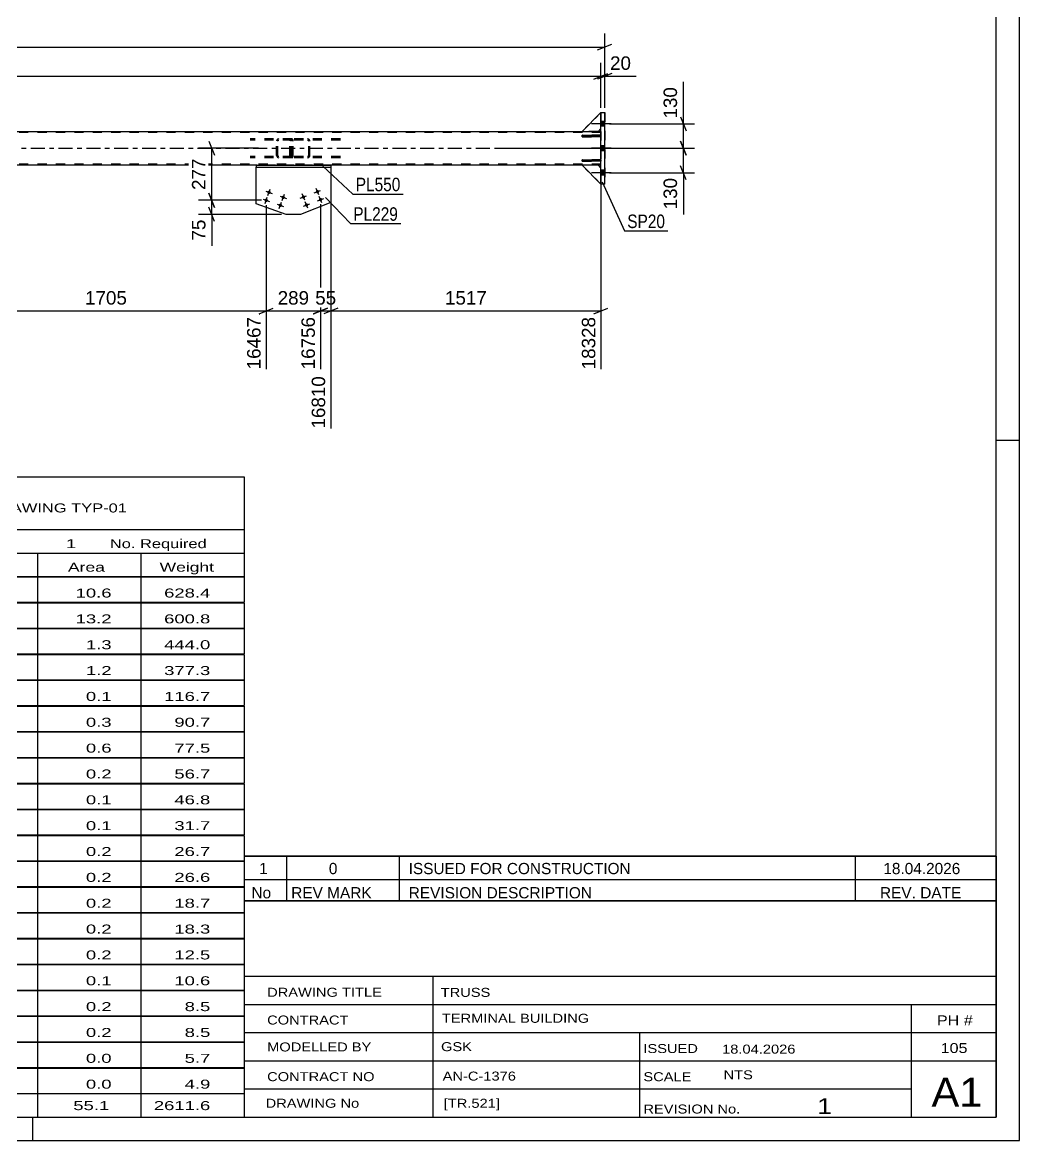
# Model space of a CAD drawing. Header units: millimetres. Extents: x -135 to 706, y -401 to 193.
# Drawn here: x 493.3 to 705.6, y -400.5 to -162.6 of the extents above; entities that cross this region are included whole.
import ezdxf

# ---------------------------------------------------------------- set-up
doc = ezdxf.new("R2010")
doc.units = ezdxf.units.MM
doc.linetypes.add('DXK_LINE_DOT2', pattern=[3.9198, 1.9599, -1.9599])
doc.linetypes.add('DXK_LINE_DOT3', pattern=[5.9187, 2.979, -0.9799, 0.9799, -0.9799])
doc.styles.add('Arial', font='arial.ttf', dxfattribs={"height": 0.2})
doc.styles.add('Arial Narrow', font='ARIALN.TTF', dxfattribs={"height": 0.2})

# ---------------------------------------------------------------- blocks, each defined once
blk = doc.blocks.new('Unknown-717262918-11427')
at = {"color": 7, "linetype": 'Continuous'}
for p, q in [((380.55, -259.26), (540.55, -259.26)), ((380.55, -270.51), (380.55, -259.26)), ((540.55, -259.26), (540.55, -270.51)), ((380.55, -270.51), (540.55, -270.51)), ((380.55, -270.51), (380.55, -275.51)), ((540.55, -270.51), (540.55, -275.51)), ((380.55, -275.51), (540.55, -275.51)), ((380.55, -275.51), (380.55, -280.51)), ((404.55, -275.51), (404.55, -280.51)), ((440.05, -275.51), (440.05, -280.51)), ((466.05, -275.51), (466.05, -280.51)), ((479.05, -275.51), (479.05, -280.51)), ((496.55, -275.51), (496.55, -280.51)), ((518.55, -275.51), (518.55, -280.51)), ((540.55, -275.51), (540.55, -280.51)), ((380.55, -280.51), (540.55, -280.51)), ((380.55, -280.56), (380.55, -285.96)), ((380.55, -280.56), (540.55, -280.56)), ((404.55, -280.51), (404.55, -286.01)), ((440.05, -280.51), (440.05, -286.01)), ((466.05, -280.51), (466.05, -286.01)), ((479.05, -280.51), (479.05, -286.01)), ((496.55, -280.51), (496.55, -286.01)), ((518.55, -280.51), (518.55, -286.01)), ((540.55, -280.56), (540.55, -285.96)), ((380.55, -285.96), (540.55, -285.96)), ((380.55, -286.06), (380.55, -291.46)), ((380.55, -286.06), (540.55, -286.06)), ((404.55, -286.01), (404.55, -291.51)), ((440.05, -286.01), (440.05, -291.51)), ((466.05, -286.01), (466.05, -291.51)), ((479.05, -286.01), (479.05, -291.51)), ((496.55, -286.01), (496.55, -291.51)), ((518.55, -286.01), (518.55, -291.51)), ((540.55, -286.06), (540.55, -291.46)), ((380.55, -291.46), (540.55, -291.46)), ((380.55, -291.56), (380.55, -296.96)), ((380.55, -291.56), (540.55, -291.56)), ((404.55, -291.51), (404.55, -297.01)), ((440.05, -291.51), (440.05, -297.01)), ((466.05, -291.51), (466.05, -297.01)), ((479.05, -291.51), (479.05, -297.01)), ((496.55, -291.51), (496.55, -297.01)), ((518.55, -291.51), (518.55, -297.01)), ((540.55, -291.56), (540.55, -296.96)), ((380.55, -296.96), (540.55, -296.96)), ((380.55, -297.06), (380.55, -302.46)), ((380.55, -297.06), (540.55, -297.06)), ((404.55, -297.01), (404.55, -302.51)), ((440.05, -297.01), (440.05, -302.51)), ((466.05, -297.01), (466.05, -302.51)), ((479.05, -297.01), (479.05, -302.51)), ((496.55, -297.01), (496.55, -302.51)), ((518.55, -297.01), (518.55, -302.51)), ((540.55, -297.06), (540.55, -302.46)), ((380.55, -302.46), (540.55, -302.46)), ((380.55, -302.56), (380.55, -307.96)), ((380.55, -302.56), (540.55, -302.56)), ((404.55, -302.51), (404.55, -308.01)), ((440.05, -302.51), (440.05, -308.01)), ((466.05, -302.51), (466.05, -308.01)), ((479.05, -302.51), (479.05, -308.01)), ((496.55, -302.51), (496.55, -308.01)), ((518.55, -302.51), (518.55, -308.01)), ((540.55, -302.56), (540.55, -307.96)), ((380.55, -307.96), (540.55, -307.96)), ((380.55, -308.06), (380.55, -313.46)), ((380.55, -308.06), (540.55, -308.06)), ((404.55, -308.01), (404.55, -313.51)), ((440.05, -308.01), (440.05, -313.51)), ((466.05, -308.01), (466.05, -313.51)), ((479.05, -308.01), (479.05, -313.51)), ((496.55, -308.01), (496.55, -313.51)), ((518.55, -308.01), (518.55, -313.51)), ((540.55, -308.06), (540.55, -313.46)), ((380.55, -313.46), (540.55, -313.46)), ((380.55, -313.56), (380.55, -318.96)), ((380.55, -313.56), (540.55, -313.56)), ((404.55, -313.51), (404.55, -319.01)), ((440.05, -313.51), (440.05, -319.01)), ((466.05, -313.51), (466.05, -319.01)), ((479.05, -313.51), (479.05, -319.01)), ((496.55, -313.51), (496.55, -319.01)), ((518.55, -313.51), (518.55, -319.01)), ((540.55, -313.56), (540.55, -318.96)), ((380.55, -318.96), (540.55, -318.96)), ((380.55, -319.06), (380.55, -324.46)), ((380.55, -319.06), (540.55, -319.06)), ((404.55, -319.01), (404.55, -324.51)), ((440.05, -319.01), (440.05, -324.51)), ((466.05, -319.01), (466.05, -324.51)), ((479.05, -319.01), (479.05, -324.51)), ((496.55, -319.01), (496.55, -324.51)), ((518.55, -319.01), (518.55, -324.51)), ((540.55, -319.06), (540.55, -324.46)), ((380.55, -324.46), (540.55, -324.46)), ((380.55, -324.56), (380.55, -329.96)), ((380.55, -324.56), (540.55, -324.56)), ((404.55, -324.51), (404.55, -330.01)), ((440.05, -324.51), (440.05, -330.01)), ((466.05, -324.51), (466.05, -330.01)), ((479.05, -324.51), (479.05, -330.01)), ((496.55, -324.51), (496.55, -330.01)), ((518.55, -324.51), (518.55, -330.01)), ((540.55, -324.56), (540.55, -329.96)), ((380.55, -329.96), (540.55, -329.96)), ((380.55, -330.06), (380.55, -335.46)), ((380.55, -330.06), (540.55, -330.06)), ((404.55, -330.01), (404.55, -335.51)), ((440.05, -330.01), (440.05, -335.51)), ((466.05, -330.01), (466.05, -335.51)), ((479.05, -330.01), (479.05, -335.51)), ((496.55, -330.01), (496.55, -335.51)), ((518.55, -330.01), (518.55, -335.51)), ((540.55, -330.06), (540.55, -335.46)), ((380.55, -335.46), (540.55, -335.46)), ((380.55, -335.56), (380.55, -340.96)), ((380.55, -335.56), (540.55, -335.56)), ((404.55, -335.51), (404.55, -341.01)), ((440.05, -335.51), (440.05, -341.01)), ((466.05, -335.51), (466.05, -341.01)), ((479.05, -335.51), (479.05, -341.01)), ((496.55, -335.51), (496.55, -341.01)), ((518.55, -335.51), (518.55, -341.01)), ((540.55, -335.56), (540.55, -340.96)), ((380.55, -340.96), (540.55, -340.96)), ((380.55, -341.06), (380.55, -346.46)), ((380.55, -341.06), (540.55, -341.06)), ((404.55, -341.01), (404.55, -346.51)), ((440.05, -341.01), (440.05, -346.51)), ((466.05, -341.01), (466.05, -346.51)), ((479.05, -341.01), (479.05, -346.51)), ((496.55, -341.01), (496.55, -346.51)), ((518.55, -341.01), (518.55, -346.51)), ((540.55, -341.06), (540.55, -346.46)), ((380.55, -346.46), (540.55, -346.46)), ((380.55, -346.56), (380.55, -351.96)), ((380.55, -346.56), (540.55, -346.56)), ((404.55, -346.51), (404.55, -352.01)), ((440.05, -346.51), (440.05, -352.01)), ((466.05, -346.51), (466.05, -352.01)), ((479.05, -346.51), (479.05, -352.01)), ((496.55, -346.51), (496.55, -352.01)), ((518.55, -346.51), (518.55, -352.01)), ((540.55, -346.56), (540.55, -351.96)), ((380.55, -351.96), (540.55, -351.96)), ((380.55, -352.06), (380.55, -357.46)), ((380.55, -352.06), (540.55, -352.06)), ((404.55, -352.01), (404.55, -357.51)), ((440.05, -352.01), (440.05, -357.51)), ((466.05, -352.01), (466.05, -357.51)), ((479.05, -352.01), (479.05, -357.51)), ((496.55, -352.01), (496.55, -357.51)), ((518.55, -352.01), (518.55, -357.51)), ((540.55, -352.06), (540.55, -357.46)), ((380.55, -357.46), (540.55, -357.46)), ((380.55, -357.56), (380.55, -362.96)), ((380.55, -357.56), (540.55, -357.56)), ((404.55, -357.51), (404.55, -363.01)), ((440.05, -357.51), (440.05, -363.01)), ((466.05, -357.51), (466.05, -363.01)), ((479.05, -357.51), (479.05, -363.01)), ((496.55, -357.51), (496.55, -363.01)), ((518.55, -357.51), (518.55, -363.01)), ((540.55, -357.56), (540.55, -362.96)), ((380.55, -362.96), (540.55, -362.96)), ((380.55, -363.06), (380.55, -368.46)), ((380.55, -363.06), (540.55, -363.06)), ((404.55, -363.01), (404.55, -368.51)), ((440.05, -363.01), (440.05, -368.51)), ((466.05, -363.01), (466.05, -368.51)), ((479.05, -363.01), (479.05, -368.51)), ((496.55, -363.01), (496.55, -368.51)), ((518.55, -363.01), (518.55, -368.51)), ((540.55, -363.06), (540.55, -368.46)), ((380.55, -368.46), (540.55, -368.46)), ((380.55, -368.56), (380.55, -373.96)), ((380.55, -368.56), (540.55, -368.56)), ((404.55, -368.51), (404.55, -374.01)), ((440.05, -368.51), (440.05, -374.01)), ((466.05, -368.51), (466.05, -374.01)), ((479.05, -368.51), (479.05, -374.01)), ((496.55, -368.51), (496.55, -374.01)), ((518.55, -368.51), (518.55, -374.01)), ((540.55, -368.56), (540.55, -373.96)), ((380.55, -373.96), (540.55, -373.96)), ((380.55, -374.06), (380.55, -379.46)), ((380.55, -374.06), (540.55, -374.06)), ((404.55, -374.01), (404.55, -379.51)), ((440.05, -374.01), (440.05, -379.51)), ((466.05, -374.01), (466.05, -379.51)), ((479.05, -374.01), (479.05, -379.51)), ((496.55, -374.01), (496.55, -379.51)), ((518.55, -374.01), (518.55, -379.51)), ((540.55, -374.06), (540.55, -379.46)), ((380.55, -379.46), (540.55, -379.46)), ((380.55, -379.56), (380.55, -384.96)), ((380.55, -379.56), (540.55, -379.56)), ((404.55, -379.51), (404.55, -385.01)), ((440.05, -379.51), (440.05, -385.01)), ((466.05, -379.51), (466.05, -385.01)), ((479.05, -379.51), (479.05, -385.01)), ((496.55, -379.51), (496.55, -385.01)), ((518.55, -379.51), (518.55, -385.01)), ((540.55, -379.56), (540.55, -384.96)), ((380.55, -384.96), (540.55, -384.96)), ((380.55, -385.06), (380.55, -390.46)), ((380.55, -385.06), (540.55, -385.06)), ((404.55, -385.01), (404.55, -390.51)), ((440.05, -385.01), (440.05, -390.51)), ((466.05, -385.01), (466.05, -390.51)), ((479.05, -385.01), (479.05, -390.51)), ((496.55, -385.01), (496.55, -390.51)), ((518.55, -385.01), (518.55, -390.51)), ((540.55, -385.06), (540.55, -390.46)), ((380.55, -390.46), (540.55, -390.46)), ((380.55, -390.51), (540.55, -390.51)), ((380.55, -390.51), (380.55, -395.51)), ((496.55, -390.51), (496.55, -395.51)), ((518.55, -390.51), (518.55, -395.51)), ((540.55, -390.51), (540.55, -395.51)), ((380.55, -395.51), (540.55, -395.51))]:
    blk.add_line(p, q, dxfattribs=at)
at = {"color": 7, "style": 'Arial Narrow'}
for s, height, width, p in [('GENERAL NOTES & WELD DETAILS :', 2.8633, 1.4, (381.7, -266.95)), ('REFER TYP DRAWING TYP-01', 1.9089, 1.6, (465.25, -266.85)), ("MATERIAL LIST FOR ASSEMBLY MK'D", 1.9089, 1.6, (381.7, -274.45)), ('TR521', 1.909, 1.794707, (474.45, -274.54)), ('1', 1.91, 1.794707, (502.63, -274.45)), ('No. Required', 1.9089, 1.6, (511.96, -274.45)), ('Mark', 1.909, 1.7, (381.89, -279.51)), ('Profile', 1.909, 1.7, (414.96, -279.51)), ('Material', 1.909, 1.7, (445.09, -279.45)), ('No.', 1.909, 1.7, (470.05, -279.45)), ('Length', 1.909, 1.7, (480.55, -279.45)), ('Area', 1.909, 1.7, (503.05, -279.45)), ('Weight', 1.909, 1.7, (522.55, -279.45))]:
    blk.add_text(s, height=height, dxfattribs=dict(at, width=width)).set_placement(p)
at = {"color": 7, "linetype": 'Continuous', "style": 'Arial Narrow'}
for s, height, width, p in [('TR521', 1.909, 1.794707, (382.05, -284.95)), ('SHS150*8', 1.909, 1.794707, (406.55, -284.95)), ('E350', 1.909, 1.794707, (446.29, -284.95)), ('1', 1.91, 1.794707, (470.41, -284.95)), ('17617', 1.909, 1.794707, (480.95, -284.95)), ('10.6', 1.909, 1.794707, (504.68, -284.95)), ('628.4', 1.909, 1.794707, (523.51, -284.95)), ('BC307', 1.909, 1.794707, (382.05, -290.45)), ('SHS180*6', 1.909, 1.794707, (406.55, -290.45)), ('E350', 1.909, 1.794707, (446.29, -290.45)), ('1', 1.91, 1.794707, (470.41, -290.45)), ('18328', 1.909, 1.794707, (480.95, -290.45)), ('13.2', 1.909, 1.794707, (504.68, -290.45)), ('600.8', 1.909, 1.794707, (523.51, -290.45)), ('M254', 1.909, 1.794707, (382.05, -295.95)), ('SHS100*6', 1.909, 1.794707, (406.55, -295.95)), ('E350', 1.909, 1.794707, (446.29, -295.95)), ('8', 1.91, 1.794707, (470.41, -295.95)), ('3170', 1.909, 1.794707, (483.13, -295.95)), ('1.3', 1.909, 1.794707, (506.87, -295.95)), ('444.0', 1.909, 1.794707, (523.51, -295.95)), ('M253', 1.909, 1.794707, (382.05, -301.45)), ('SHS100*6', 1.909, 1.794707, (406.55, -301.45)), ('E350', 1.909, 1.794707, (446.29, -301.45)), ('7', 1.91, 1.794707, (470.41, -301.45)), ('3094', 1.909, 1.794707, (483.13, -301.45)), ('1.2', 1.909, 1.794707, (506.87, -301.45)), ('377.3', 1.909, 1.794707, (523.51, -301.45)), ('M1454', 1.909, 1.794707, (382.05, -306.95)), ('RHS100*100*6', 1.9089, 1.794707, (406.55, -306.95)), ('E350', 1.909, 1.794707, (446.29, -306.95)), ('18', 1.909, 1.794707, (469.31, -306.95)), ('366', 1.909, 1.794707, (485.32, -306.95)), ('0.1', 1.909, 1.794707, (506.87, -306.95)), ('116.7', 1.909, 1.794707, (523.51, -306.95)), ('SP20', 1.909, 1.794707, (382.05, -312.45)), ('PL20*380', 1.909, 1.794707, (406.55, -312.45)), ('E350', 1.909, 1.794707, (446.29, -312.45)), ('4', 1.91, 1.794707, (470.41, -312.45)), ('380', 1.909, 1.794707, (485.32, -312.45)), ('0.3', 1.909, 1.794707, (506.87, -312.45)), ('90.7', 1.909, 1.794707, (525.69, -312.45)), ('PL227', 1.909, 1.794707, (382.05, -317.95)), ('PL12*506', 1.909, 1.794707, (406.55, -317.95)), ('E350', 1.909, 1.794707, (446.29, -317.95)), ('3', 1.91, 1.794707, (470.41, -317.95)), ('565', 1.909, 1.794707, (485.32, -317.95)), ('0.6', 1.909, 1.794707, (506.87, -317.95)), ('77.5', 1.909, 1.794707, (525.69, -317.95)), ('PL196', 1.909, 1.794707, (382.05, -323.45)), ('PL12*276', 1.909, 1.794707, (406.55, -323.45)), ('E350', 1.909, 1.794707, (446.29, -323.45)), ('6', 1.91, 1.794707, (470.41, -323.45)), ('396', 1.909, 1.794707, (485.32, -323.45)), ('0.2', 1.909, 1.794707, (506.87, -323.45)), ('56.7', 1.909, 1.794707, (525.69, -323.45)), ('PL760', 1.909, 1.794707, (382.05, -328.95)), ('PL12*120', 1.909, 1.794707, (406.55, -328.95)), ('E350', 1.909, 1.794707, (446.29, -328.95)), ('18', 1.909, 1.794707, (469.31, -328.95)), ('230', 1.909, 1.794707, (485.32, -328.95)), ('0.1', 1.909, 1.794707, (506.87, -328.95)), ('46.8', 1.909, 1.794707, (525.69, -328.95)), ('PL197', 1.909, 1.794707, (382.05, -334.45)), ('PL10*170', 1.909, 1.794707, (406.55, -334.45)), ('E350', 1.909, 1.794707, (446.29, -334.45)), ('6', 1.91, 1.794707, (470.41, -334.45)), ('396', 1.909, 1.794707, (485.32, -334.45)), ('0.1', 1.909, 1.794707, (506.87, -334.45)), ('31.7', 1.909, 1.794707, (525.69, -334.45)), ('PL228', 1.909, 1.794707, (382.05, -339.95)), ('PL12*261', 1.909, 1.794707, (406.55, -339.95)), ('E350', 1.909, 1.794707, (446.29, -339.95)), ('3', 1.91, 1.794707, (470.41, -339.95)), ('396', 1.909, 1.794707, (485.32, -339.95)), ('0.2', 1.909, 1.794707, (506.87, -339.95)), ('26.7', 1.909, 1.794707, (525.69, -339.95)), ('PL551', 1.909, 1.794707, (382.05, -345.45)), ('PL10*200', 1.909, 1.794707, (406.55, -345.45)), ('E350', 1.909, 1.794707, (446.29, -345.45)), ('3', 1.91, 1.794707, (470.41, -345.45)), ('565', 1.909, 1.794707, (485.32, -345.45)), ('0.2', 1.909, 1.794707, (506.87, -345.45)), ('26.6', 1.909, 1.794707, (525.69, -345.45)), ('PL552', 1.909, 1.794707, (382.05, -350.95)), ('PL10*200', 1.909, 1.794707, (406.55, -350.95)), ('E350', 1.909, 1.794707, (446.29, -350.95)), ('3', 1.91, 1.794707, (470.41, -350.95)), ('396', 1.909, 1.794707, (485.32, -350.95)), ('0.2', 1.909, 1.794707, (506.87, -350.95)), ('18.7', 1.909, 1.794707, (525.69, -350.95)), ('PL225', 1.909, 1.794707, (382.05, -356.45)), ('PL12*268', 1.909, 1.794707, (406.55, -356.45)), ('E350', 1.909, 1.794707, (446.29, -356.45)), ('2', 1.91, 1.794707, (470.41, -356.45)), ('398', 1.909, 1.794707, (485.32, -356.45)), ('0.2', 1.909, 1.794707, (506.87, -356.45)), ('18.3', 1.909, 1.794707, (525.69, -356.45)), ('PL550', 1.909, 1.794707, (382.05, -361.95)), ('PL10*200', 1.909, 1.794707, (406.55, -361.95)), ('E350', 1.909, 1.794707, (446.29, -361.95)), ('2', 1.91, 1.794707, (470.41, -361.95)), ('398', 1.909, 1.794707, (485.32, -361.95)), ('0.2', 1.909, 1.794707, (506.87, -361.95)), ('12.5', 1.909, 1.794707, (525.69, -361.95)), ('PL201', 1.909, 1.794707, (382.05, -367.45)), ('PL10*170', 1.909, 1.794707, (406.55, -367.45)), ('E350', 1.909, 1.794707, (446.29, -367.45)), ('2', 1.91, 1.794707, (470.41, -367.45)), ('398', 1.909, 1.794707, (485.32, -367.45)), ('0.1', 1.909, 1.794707, (506.87, -367.45)), ('10.6', 1.909, 1.794707, (525.69, -367.45)), ('PL226', 1.909, 1.794707, (382.05, -372.95)), ('PL12*250', 1.909, 1.794707, (406.55, -372.95)), ('E350', 1.909, 1.794707, (446.29, -372.95)), ('1', 1.91, 1.794707, (470.41, -372.95)), ('398', 1.909, 1.794707, (485.32, -372.95)), ('0.2', 1.909, 1.794707, (506.87, -372.95)), ('8.5', 1.909, 1.794707, (527.88, -372.95)), ('PL229', 1.909, 1.794707, (382.05, -378.45)), ('PL12*252', 1.909, 1.794707, (406.55, -378.45)), ('E350', 1.909, 1.794707, (446.29, -378.45)), ('1', 1.91, 1.794707, (470.41, -378.45)), ('398', 1.909, 1.794707, (485.32, -378.45)), ('0.2', 1.909, 1.794707, (506.87, -378.45)), ('8.5', 1.909, 1.794707, (527.88, -378.45)), ('ST26', 1.909, 1.794707, (382.05, -383.95)), ('PL8*100', 1.909, 1.794707, (406.55, -383.95)), ('E350', 1.909, 1.794707, (446.29, -383.95)), ('16', 1.909, 1.794707, (469.31, -383.95)), ('115', 1.909, 1.794707, (485.32, -383.95)), ('0.0', 1.909, 1.794707, (506.87, -383.95)), ('5.7', 1.909, 1.794707, (527.88, -383.95)), ('ST29', 1.909, 1.794707, (382.05, -389.45)), ('PL8*100', 1.909, 1.794707, (406.55, -389.45)), ('E350', 1.909, 1.794707, (446.29, -389.45)), ('16', 1.909, 1.794707, (469.31, -389.45)), ('100', 1.909, 1.794707, (485.32, -389.45)), ('0.0', 1.909, 1.794707, (506.87, -389.45)), ('4.9', 1.909, 1.794707, (527.88, -389.45)), ('Total', 1.909, 1.7, (482.88, -394.01)), ('55.1', 1.909, 1.794707, (504.19, -394.01)), ('2611.6', 1.909, 1.794707, (521.32, -394.01))]:
    blk.add_text(s, height=height, dxfattribs=dict(at, width=width)).set_placement(p)
blk = doc.blocks.new('Unknown-717262918-1115')
at = {"color": 5, "linetype": 'Continuous'}
for p, q in [((705.55, -400.51), (705.55, 193.49)), ((700.55, -395.51), (700.55, 188.49)), ((705.55, -251.51), (700.55, -251.51)), ((-130.45, -395.51), (700.55, -395.51)), ((495.55, -400.51), (495.55, -395.51)), ((-135.45, -400.51), (705.55, -400.51))]:
    blk.add_line(p, q, dxfattribs=at)
blk = doc.blocks.new('Unknown-717262918-11426')
at = {"color": 7, "linetype": 'Continuous'}
for p, q in [((540.55, -349.46), (540.55, -395.51)), ((540.55, -349.46), (700.55, -349.46)), ((700.55, -349.51), (700.55, -395.51)), ((540.55, -365.51), (700.55, -365.51)), ((580.69, -365.51), (580.69, -395.51)), ((540.55, -371.51), (700.55, -371.51)), ((682.55, -395.46), (682.55, -371.46)), ((540.55, -377.51), (700.55, -377.51)), ((624.69, -377.51), (624.69, -395.51)), ((540.55, -383.51), (700.55, -383.51)), ((540.55, -389.51), (682.55, -389.51)), ((540.55, -395.51), (700.55, -395.51))]:
    blk.add_line(p, q, dxfattribs=at)
at = {"color": 7, "style": 'Arial Narrow'}
for s, height, width, p in [('DRAWING TITLE', 1.9089, 1.425378, (545.43, -369.9)), ('TRUSS', 1.909, 1.425378, (582.36, -369.92)), ('TERMINAL BUILDING', 1.9089, 1.425378, (582.61, -375.43)), ('CONTRACT', 1.909, 1.425378, (545.43, -375.8)), ('MODELLED BY', 1.9089, 1.425378, (545.43, -381.53)), ('GSK', 1.909, 1.425378, (582.43, -381.47)), ('ISSUED', 1.909, 1.425378, (625.49, -381.87)), ('18.04.2026', 1.909, 1.425378, (642.24, -381.99)), ('CONTRACT NO', 1.9089, 1.425378, (545.43, -387.85)), ('AN-C-1376', 1.909, 1.425378, (582.78, -387.73)), ('SCALE', 1.909, 1.425378, (625.49, -387.86)), ('A1', 6.204, 1.25, (686.79, -393.31)), ('DRAWING No', 1.909, 1.425378, (545.11, -393.51)), ('[TR.521]', 1.909, 1.425378, (583.01, -393.52)), ('1', 3.34, 1.5, (662.46, -394.83)), ('REVISION No.', 1.9089, 1.425378, (625.49, -394.74))]:
    blk.add_text(s, height=height, dxfattribs=dict(at, width=width)).set_placement(p)
at = {"color": 7, "linetype": 'Continuous', "style": 'Arial Narrow'}
for s, height, width, p in [('PH #', 2.1, 1.42538, (687.95, -375.96)), ('105', 2.1, 1.42538, (688.74, -381.86)), ('NTS', 1.909, 1.425378, (642.55, -387.46))]:
    blk.add_text(s, height=height, dxfattribs=dict(at, width=width)).set_placement(p)
blk = doc.blocks.new('Unknown-717262918-11429')
at = {"color": 7, "linetype": 'Continuous'}
for p, q in [((540.55, -339.96), (700.55, -339.96)), ((700.55, -339.96), (540.55, -339.96)), ((540.55, -339.96), (540.55, -344.96)), ((549.55, -339.96), (549.55, -344.96)), ((573.55, -339.96), (573.55, -344.96)), ((670.55, -339.96), (670.55, -344.96)), ((700.55, -339.96), (700.55, -344.96)), ((540.55, -344.96), (700.55, -344.96)), ((540.55, -344.96), (540.55, -349.46)), ((540.55, -344.96), (700.55, -344.96)), ((549.55, -344.96), (549.55, -349.46)), ((573.55, -344.96), (573.55, -349.46)), ((670.55, -344.96), (670.55, -349.46)), ((700.55, -344.96), (700.55, -349.46)), ((700.55, -349.46), (540.55, -349.46))]:
    blk.add_line(p, q, dxfattribs=at)
at = {"color": 7, "linetype": 'Continuous', "style": 'Arial Narrow'}
for s, height, width, p in [('1', 2.39, 1.196471, (543.71, -343.81)), ('0', 2.39, 1.196471, (558.56, -343.81)), ('ISSUED FOR CONSTRUCTION', 2.3861, 1.196471, (575.55, -343.81)), ('18.04.2026', 2.386, 1.196471, (676.55, -343.81)), ('No', 2.386, 1.2, (542.09, -348.96)), ('REV MARK', 2.386, 1.2, (550.55, -348.96)), ('REVISION DESCRIPTION', 2.3861, 1.2, (575.55, -348.96)), ('REV. DATE', 2.386, 1.2, (675.83, -348.96))]:
    blk.add_text(s, height=height, dxfattribs=dict(at, width=width)).set_placement(p)
blk = doc.blocks.new('Part-717262918-2338 - 2110')
at = {"color": 2, "linetype": 'Continuous'}
for p, q in [((612.46, -192.97), (616.46, -196.97)), ((616.46, -193.57), (615.86, -192.97))]:
    blk.add_line(p, q, dxfattribs=at)
at = {"color": 7, "linetype": 'DXK_LINE_DOT2'}
for p, q in [((615.86, -192.97), (612.46, -192.97)), ((616.46, -196.97), (616.46, -193.57))]:
    blk.add_line(p, q, dxfattribs=at)
blk = doc.blocks.new('Bolt-717262918-2315 - 2110')
at = {"linetype": 'Continuous'}
for points in [[(616.46, -183.65), (616.46, -184.69), (617.26, -184.69), (617.26, -183.65)], [(616.46, -183.65), (616.46, -184.69), (617.26, -184.69), (617.26, -183.65)], [(616.46, -183.65), (616.46, -184.69), (617.26, -184.69), (617.26, -183.65)], [(616.46, -188.85), (616.46, -189.89), (617.26, -189.89), (617.26, -188.85)], [(616.46, -188.85), (616.46, -189.89), (617.26, -189.89), (617.26, -188.85)], [(616.46, -194.05), (616.46, -195.09), (617.26, -195.09), (617.26, -194.05)], [(616.46, -194.05), (616.46, -195.09), (617.26, -195.09), (617.26, -194.05)], [(616.46, -194.05), (616.46, -195.09), (617.26, -195.09), (617.26, -194.05)]]:
    blk.add_hatch(color=1, dxfattribs=at).paths.add_polyline_path(points)
at = {"color": 1, "linetype": 'Continuous'}
for p, q in [((618.66, -184.17), (614.46, -184.17)), ((618.66, -184.17), (614.46, -184.17)), ((618.66, -184.17), (614.46, -184.17)), ((617.26, -183.65), (616.46, -183.65)), ((617.26, -183.65), (616.46, -183.65)), ((617.26, -183.65), (616.46, -183.65)), ((617.26, -184.69), (616.46, -184.69)), ((617.26, -184.69), (616.46, -184.69)), ((617.26, -184.69), (616.46, -184.69)), ((618.66, -189.37), (614.46, -189.37)), ((618.66, -189.37), (614.46, -189.37)), ((617.26, -188.85), (616.46, -188.85)), ((617.26, -188.85), (616.46, -188.85)), ((617.26, -189.89), (616.46, -189.89)), ((617.26, -189.89), (616.46, -189.89)), ((618.66, -194.57), (614.46, -194.57)), ((618.66, -194.57), (614.46, -194.57)), ((618.66, -194.57), (614.46, -194.57)), ((617.26, -194.05), (616.46, -194.05)), ((617.26, -194.05), (616.46, -194.05)), ((617.26, -194.05), (616.46, -194.05)), ((617.26, -195.09), (616.46, -195.09)), ((617.26, -195.09), (616.46, -195.09)), ((617.26, -195.09), (616.46, -195.09))]:
    blk.add_line(p, q, dxfattribs=at)
blk = doc.blocks.new('Part-717262918-2157 - 2110')
at = {"color": 2, "linetype": 'Continuous'}
for p, q in [((543.06, -192.97), (543.06, -193.37)), ((543.06, -192.97), (558.97, -192.97)), ((543.06, -193.37), (558.97, -193.37)), ((558.97, -192.97), (558.97, -193.37))]:
    blk.add_line(p, q, dxfattribs=at)
blk = doc.blocks.new('Bolt-717262918-2141 - 2110')
at = {"linetype": 'Continuous'}
for points in [[(552.82, -199.88, -1), (553.49, -199.62, -1)], [(555.81, -198.73, -1), (556.48, -198.47, -1)], [(553.47, -201.56, -1), (554.14, -201.3, -1)], [(556.46, -200.41, -1), (557.13, -200.15, -1)]]:
    blk.add_hatch(color=1, dxfattribs=at).paths.add_polyline_path(points)
at = {"color": 1, "linetype": 'Continuous'}
for p, q in [((552.49, -200.01), (553.83, -199.49)), ((553.42, -200.43), (552.9, -199.08)), ((555.47, -198.86), (556.81, -198.34)), ((556.4, -199.27), (555.88, -197.93)), ((557.05, -200.95), (556.53, -199.61)), ((553.14, -201.69), (554.48, -201.17)), ((554.07, -202.1), (553.55, -200.76)), ((556.12, -200.54), (557.46, -200.02))]:
    blk.add_line(p, q, dxfattribs=at)
blk = doc.blocks.new('Part-717262918-2172 - 2110')
at = {"color": 2, "linetype": 'Continuous'}
for p, q in [((543.06, -201.16), (543.06, -193.37)), ((558.97, -193.37), (558.97, -200.93)), ((549.47, -203.43), (543.06, -201.16)), ((558.97, -200.93), (552.52, -203.43)), ((552.52, -203.43), (549.47, -203.43))]:
    blk.add_line(p, q, dxfattribs=at)
at = {"color": 7, "linetype": 'DXK_LINE_DOT2'}
blk.add_line((543.06, -193.37), (558.97, -193.37), dxfattribs=at)
blk = doc.blocks.new('Part-717262918-2327 - 2110')
at = {"color": 2, "linetype": 'Continuous'}
for p, q in [((616.46, -181.77), (617.26, -181.77)), ((616.46, -196.97), (616.46, -181.77)), ((617.26, -196.97), (617.26, -181.77)), ((617.26, -196.97), (616.46, -196.97))]:
    blk.add_line(p, q, dxfattribs=at)
at = {"color": 7, "linetype": 'DXK_LINE_DOT2'}
for p, q in [((616.46, -196.97), (616.46, -181.77)), ((617.26, -181.77), (617.26, -196.97))]:
    blk.add_line(p, q, dxfattribs=at)
blk = doc.blocks.new('Part-717262918-2275 - 2110')
at = {"color": 2, "linetype": 'Continuous'}
for p, q in [((-61.23, -185.77), (604.36, -185.77)), ((604.46, -185.77), (616.46, -185.77)), ((543.06, -192.97), (477.02, -192.97)), ((604.36, -192.97), (558.97, -192.97)), ((616.46, -192.97), (604.46, -192.97))]:
    blk.add_line(p, q, dxfattribs=at)
at = {"color": 7, "linetype": 'DXK_LINE_DOT2'}
for p, q in [((604.36, -186.01), (-61.23, -186.01)), ((616.46, -186.01), (604.46, -186.01)), ((616.46, -185.77), (616.46, -192.97)), ((604.36, -192.73), (-61.23, -192.73)), ((558.97, -192.97), (543.06, -192.97)), ((616.46, -192.73), (604.46, -192.73)), ((616.46, -192.97), (616.46, -192.93))]:
    blk.add_line(p, q, dxfattribs=at)
at = {"color": 7, "linetype": 'DXK_LINE_DOT3'}
for p, q in [((-61.23, -189.37), (604.36, -189.37)), ((604.46, -189.37), (616.46, -189.37))]:
    blk.add_line(p, q, dxfattribs=at)
blk = doc.blocks.new('Part-717262918-2278 - 2110')
at = {"color": 7, "linetype": 'DXK_LINE_DOT2'}
for p, q in [((616.46, -191.81), (612.46, -191.81)), ((612.46, -191.81), (612.46, -192.13)), ((612.46, -192.13), (616.46, -192.13)), ((615.86, -192.13), (615.86, -191.81)), ((616.46, -192.13), (616.46, -191.81)), ((616.46, -191.81), (616.46, -192.13))]:
    blk.add_line(p, q, dxfattribs=at)
blk = doc.blocks.new('Part-717262918-2336 - 2110')
at = {"color": 2, "linetype": 'Continuous'}
for p, q in [((612.46, -186.93), (612.46, -186.61)), ((612.46, -186.61), (616.46, -186.61)), ((616.46, -186.93), (612.46, -186.93)), ((616.46, -186.93), (616.46, -186.61))]:
    blk.add_line(p, q, dxfattribs=at)
at = {"color": 7, "linetype": 'DXK_LINE_DOT2'}
for p, q in [((615.86, -186.93), (615.86, -186.61)), ((616.46, -186.61), (616.46, -186.93))]:
    blk.add_line(p, q, dxfattribs=at)
blk = doc.blocks.new('Bolt-717262918-2313 - 2110')
at = {"linetype": 'Continuous'}
for points in [[(545.49, -198.62, -1), (546.17, -198.87, -1)], [(548.51, -199.69, -1), (549.18, -199.94, -1)], [(544.89, -200.32, -1), (545.57, -200.56, -1)], [(547.9, -201.39, -1), (548.58, -201.63, -1)]]:
    blk.add_hatch(color=1, dxfattribs=at).paths.add_polyline_path(points)
at = {"color": 1, "linetype": 'Continuous'}
for p, q in [((544.99, -201.12), (545.47, -199.76)), ((545.15, -198.5), (546.51, -198.99)), ((545.59, -199.42), (546.07, -198.07)), ((548.17, -199.57), (549.52, -200.06)), ((548.6, -200.49), (549.09, -199.14)), ((544.55, -200.2), (545.91, -200.68)), ((547.56, -201.27), (548.92, -201.75)), ((548, -202.19), (548.48, -200.83))]:
    blk.add_line(p, q, dxfattribs=at)
blk = doc.blocks.new('Part-717262918-2407 - 2110')
at = {"color": 7, "linetype": 'DXK_LINE_DOT2'}
for p, q in [((550.73, -187.37), (541.84, -187.37)), ((550.73, -187.61), (541.84, -187.61)), ((547.47, -187.66), (547.43, -187.85)), ((547.43, -190.89), (547.43, -187.85)), ((547.68, -187.85), (547.7, -187.75)), ((547.68, -190.89), (547.68, -187.85)), ((547.7, -187.75), (547.76, -187.68)), ((547.93, -187.37), (547.74, -187.4)), ((547.76, -187.68), (547.84, -187.62)), ((547.84, -187.62), (547.93, -187.61)), ((550.27, -187.61), (550.27, -187.37)), ((550.83, -187.4), (550.73, -187.37)), ((550.73, -187.61), (550.78, -187.62)), ((550.78, -187.62), (550.82, -187.68)), ((550.82, -187.68), (550.85, -187.75)), ((550.92, -187.51), (550.83, -187.4)), ((550.85, -187.75), (550.86, -187.85)), ((550.86, -190.89), (550.86, -187.85)), ((550.97, -187.66), (550.92, -187.51)), ((550.99, -187.85), (550.97, -187.66)), ((550.99, -190.89), (550.99, -187.85)), ((550.73, -191.13), (541.84, -191.13)), ((550.73, -191.37), (541.84, -191.37)), ((547.43, -190.89), (547.47, -191.07)), ((547.7, -190.98), (547.68, -190.89)), ((547.76, -191.06), (547.7, -190.98)), ((547.74, -191.33), (547.93, -191.37)), ((547.84, -191.11), (547.76, -191.06)), ((547.93, -191.13), (547.84, -191.11)), ((550.27, -191.37), (550.27, -191.13)), ((550.78, -191.11), (550.73, -191.13)), ((550.73, -191.37), (550.83, -191.33)), ((550.82, -191.06), (550.78, -191.11)), ((550.85, -190.98), (550.82, -191.06)), ((550.83, -191.33), (550.92, -191.23)), ((550.86, -190.89), (550.85, -190.98)), ((550.92, -191.23), (550.97, -191.07)), ((550.97, -191.07), (550.99, -190.89))]:
    blk.add_line(p, q, dxfattribs=at)
for centre, start, end in [((547.92, -187.86), 111.1513, 156.1049), ((547.92, -190.87), 203.8951, 248.8487)]:
    blk.add_arc(centre, 0.492, start, end, dxfattribs=at)
blk = doc.blocks.new('Part-717262918-2419 - 2110')
at = {"color": 7, "linetype": 'DXK_LINE_DOT2'}
for p, q in [((550.31, -187.66), (550.27, -187.85)), ((550.27, -190.89), (550.27, -187.85)), ((550.52, -187.85), (550.54, -187.75)), ((550.52, -190.89), (550.52, -187.85)), ((550.54, -187.75), (550.6, -187.68)), ((550.78, -187.37), (550.58, -187.4)), ((550.6, -187.68), (550.68, -187.62)), ((550.68, -187.62), (550.78, -187.61)), ((561.01, -187.37), (550.78, -187.37)), ((561.01, -187.61), (550.78, -187.61)), ((554.21, -187.4), (554.01, -187.37)), ((554.01, -187.61), (554.11, -187.62)), ((554.11, -187.62), (554.2, -187.68)), ((554.2, -187.68), (554.25, -187.75)), ((554.25, -187.75), (554.27, -187.85)), ((554.27, -190.89), (554.27, -187.85)), ((554.53, -187.85), (554.49, -187.66)), ((554.53, -190.89), (554.53, -187.85)), ((550.27, -190.89), (550.31, -191.07)), ((550.54, -190.98), (550.52, -190.89)), ((550.6, -191.06), (550.54, -190.98)), ((550.58, -191.33), (550.78, -191.37)), ((550.68, -191.11), (550.6, -191.06)), ((550.78, -191.13), (550.68, -191.11)), ((561.01, -191.13), (550.78, -191.13)), ((561.01, -191.37), (550.78, -191.37)), ((554.11, -191.11), (554.01, -191.13)), ((554.01, -191.37), (554.21, -191.33)), ((554.2, -191.06), (554.11, -191.11)), ((554.25, -190.98), (554.2, -191.06)), ((554.27, -190.89), (554.25, -190.98)), ((554.49, -191.07), (554.53, -190.89))]:
    blk.add_line(p, q, dxfattribs=at)
for centre, start, end in [((550.76, -187.87), 110.7583, 155.68), ((554.03, -187.87), 24.32, 69.2417), ((550.76, -190.87), 204.32, 249.2417), ((554.03, -190.87), 290.7583, 335.68)]:
    blk.add_arc(centre, 0.496, start, end, dxfattribs=at)
blk = doc.blocks.new('Part-717262918-2450 - 2110')
at = {"color": 7, "linetype": 'DXK_LINE_DOT2'}
for p, q in [((616.46, -186.61), (612.46, -186.61)), ((612.46, -186.61), (612.46, -186.93)), ((612.46, -186.93), (616.46, -186.93)), ((615.86, -186.93), (615.86, -186.61)), ((616.46, -186.93), (616.46, -186.61)), ((616.46, -186.61), (616.46, -186.93))]:
    blk.add_line(p, q, dxfattribs=at)
blk = doc.blocks.new('Part-717262918-2452 - 2110')
at = {"color": 2, "linetype": 'Continuous'}
for p, q in [((612.46, -192.13), (612.46, -191.81)), ((612.46, -191.81), (616.46, -191.81)), ((616.46, -192.13), (612.46, -192.13)), ((616.46, -192.13), (616.46, -191.81))]:
    blk.add_line(p, q, dxfattribs=at)
at = {"color": 7, "linetype": 'DXK_LINE_DOT2'}
for p, q in [((615.86, -192.13), (615.86, -191.81)), ((616.46, -191.81), (616.46, -192.13))]:
    blk.add_line(p, q, dxfattribs=at)
blk = doc.blocks.new('Part-717262918-2474 - 2110')
at = {"color": 7, "linetype": 'DXK_LINE_DOT2'}
for p, q in [((612.46, -185.77), (616.46, -181.77)), ((616.46, -181.77), (616.46, -185.17)), ((616.46, -185.17), (615.86, -185.77)), ((615.86, -185.77), (612.46, -185.77))]:
    blk.add_line(p, q, dxfattribs=at)
blk = doc.blocks.new('Part-717262918-2475 - 2110')
at = {"color": 2, "linetype": 'Continuous'}
for p, q in [((612.46, -185.77), (616.46, -181.77)), ((616.46, -185.17), (615.86, -185.77))]:
    blk.add_line(p, q, dxfattribs=at)
at = {"color": 7, "linetype": 'DXK_LINE_DOT2'}
for p, q in [((616.46, -181.77), (616.46, -185.17)), ((615.86, -185.77), (612.46, -185.77))]:
    blk.add_line(p, q, dxfattribs=at)
blk = doc.blocks.new('Part-717262918-2476 - 2110')
at = {"color": 7, "linetype": 'DXK_LINE_DOT2'}
for p, q in [((615.86, -192.97), (612.46, -192.97)), ((612.46, -192.97), (616.46, -196.97)), ((616.46, -193.57), (615.86, -192.97)), ((616.46, -196.97), (616.46, -193.57))]:
    blk.add_line(p, q, dxfattribs=at)
blk = doc.blocks.new('StraightDimension-717262918-3035 - 2110')
at = {"color": 7, "linetype": 'Continuous'}
for p, q in [((616.46, -180.77), (616.46, -171.18)), ((614.96, -174.63), (617.96, -173.43)), ((-73.33, -174.03), (616.46, -174.03))]:
    blk.add_line(p, q, dxfattribs=at)
blk = doc.blocks.new('StraightDimension-717262918-2900 - 2110')
at = {"color": 7, "linetype": 'Continuous'}
for p, q in [((477.02, -194.37), (477.02, -253.5)), ((545.23, -201.44), (545.23, -236.4)), ((478.52, -223.38), (475.52, -224.58)), ((543.73, -224.58), (546.73, -223.38)), ((477.02, -223.98), (545.23, -223.98))]:
    blk.add_line(p, q, dxfattribs=at)
at = {"color": 0}
blk.add_wipeout([(516.17, -223.23), (516.17, -219.03), (506.08, -219.03), (506.08, -223.23)], dxfattribs=at)
at = {"color": 0, "linetype": 'Continuous'}
blk.add_wipeout([(544.63, -224.68), (540.43, -224.68), (540.43, -237), (544.63, -237)], dxfattribs=at)
at = {"color": 3, "style": 'Arial'}
blk.add_text('1705', height=2.865, dxfattribs=at).set_placement((506.68, -222.63))
at = {"color": 3, "linetype": 'Continuous', "style": 'Arial'}
blk.add_text('16467', height=2.865, rotation=90.0002, dxfattribs=at).set_placement((544.03, -236.4))
blk = doc.blocks.new('StraightDimension-717262918-2702 - 2110')
at = {"color": 7, "linetype": 'Continuous'}
for p, q in [((633.4, -187.87), (634.6, -190.87)), ((594.8, -189.37), (636.4, -189.37)), ((634, -194.57), (634, -189.37)), ((618.26, -194.57), (636.4, -194.57)), ((634.6, -196.07), (633.4, -193.07))]:
    blk.add_line(p, q, dxfattribs=at)
at = {"color": 0}
blk.add_wipeout([(633.25, -195.09), (629.05, -195.09), (629.05, -202.96), (633.25, -202.96)], dxfattribs=at)
at = {"color": 7, "linetype": 'Continuous'}
blk.add_line((634, -194.57), (634, -203.49), dxfattribs=at)
blk.add_line((634, -194.57), (634, -203.49), dxfattribs=at)
at = {"color": 3, "style": 'Arial'}
blk.add_text('130', height=2.865, rotation=90.0002, dxfattribs=at).set_placement((632.65, -202.36))
blk = doc.blocks.new('StraightDimension-717262918-2716 - 2110')
at = {"color": 7, "linetype": 'Continuous'}
for p, q in [((633.4, -182.67), (634.6, -185.67)), ((618.26, -184.17), (636.4, -184.17)), ((634, -189.37), (634, -184.17)), ((634.6, -190.87), (633.4, -187.87)), ((594.8, -189.37), (636.4, -189.37))]:
    blk.add_line(p, q, dxfattribs=at)
at = {"color": 0}
blk.add_wipeout([(633.25, -175.77), (629.05, -175.77), (629.05, -183.64), (633.25, -183.64)], dxfattribs=at)
at = {"color": 7, "linetype": 'Continuous'}
blk.add_line((634, -184.17), (634, -175.25), dxfattribs=at)
blk.add_line((634, -184.17), (634, -175.25), dxfattribs=at)
at = {"color": 3, "style": 'Arial'}
blk.add_text('130', height=2.865, rotation=90.0002, dxfattribs=at).set_placement((632.65, -183.04))
blk = doc.blocks.new('StraightDimension-717262918-10196 - 2110')
at = {"color": 7, "linetype": 'Continuous'}
for p, q in [((533.05, -187.87), (534.25, -190.87)), ((543.59, -189.37), (530.8, -189.37)), ((533.65, -200.44), (533.65, -189.37)), ((534.25, -201.94), (533.05, -198.94)), ((544.23, -200.44), (530.8, -200.44))]:
    blk.add_line(p, q, dxfattribs=at)
at = {"color": 0}
blk.add_wipeout([(532.9, -190.97), (528.7, -190.97), (528.7, -198.84), (532.9, -198.84)], dxfattribs=at)
at = {"color": 3, "style": 'Arial'}
blk.add_text('277', height=2.865, rotation=90.0002, dxfattribs=at).set_placement((532.3, -198.24))
blk = doc.blocks.new('StraightDimension-717262918-2907 - 2110')
at = {"color": 7, "linetype": 'Continuous'}
for p, q in [((545.23, -201.44), (545.23, -236.4)), ((556.79, -201.28), (556.79, -236.4)), ((543.73, -224.58), (546.73, -223.38)), ((558.29, -223.38), (555.29, -224.58)), ((545.23, -223.98), (556.79, -223.98))]:
    blk.add_line(p, q, dxfattribs=at)
at = {"color": 0}
blk.add_wipeout([(554.94, -223.23), (554.94, -219.03), (547.07, -219.03), (547.07, -223.23)], dxfattribs=at)
at = {"color": 0, "linetype": 'Continuous'}
blk.add_wipeout([(556.19, -224.68), (551.99, -224.68), (551.99, -237), (556.19, -237)], dxfattribs=at)
at = {"color": 3, "style": 'Arial'}
blk.add_text('289', height=2.865, dxfattribs=at).set_placement((547.67, -222.63))
at = {"color": 3, "linetype": 'Continuous', "style": 'Arial'}
blk.add_text('16756', height=2.865, rotation=90.0002, dxfattribs=at).set_placement((555.59, -236.4))
blk = doc.blocks.new('StraightDimension-717262918-2916 - 2110')
at = {"color": 7, "linetype": 'Continuous'}
for p, q in [((558.97, -194.17), (558.97, -249)), ((556.79, -201.28), (556.79, -236.4)), ((555.29, -224.58), (558.29, -223.38)), ((560.47, -223.38), (557.47, -224.58)), ((556.79, -223.98), (558.97, -223.98))]:
    blk.add_line(p, q, dxfattribs=at)
at = {"color": 0}
blk.add_wipeout([(560.71, -223.23), (560.71, -219.03), (555.06, -219.03), (555.06, -223.23)], dxfattribs=at)
at = {"color": 0, "linetype": 'Continuous'}
blk.add_wipeout([(558.37, -237.28), (554.17, -237.28), (554.17, -249.6), (558.37, -249.6)], dxfattribs=at)
at = {"color": 3, "style": 'Arial'}
blk.add_text('55', height=2.865, dxfattribs=at).set_placement((555.66, -222.63))
at = {"color": 3, "linetype": 'Continuous', "style": 'Arial'}
blk.add_text('16810', height=2.865, rotation=90.0002, dxfattribs=at).set_placement((557.77, -249))
blk = doc.blocks.new('StraightDimension-717262918-2923 - 2110')
at = {"color": 7, "linetype": 'Continuous'}
for p, q in [((558.97, -194.17), (558.97, -249)), ((616.46, -193.97), (616.46, -236.4)), ((560.47, -223.38), (557.47, -224.58)), ((614.96, -224.58), (617.96, -223.38)), ((558.97, -223.98), (616.46, -223.98))]:
    blk.add_line(p, q, dxfattribs=at)
at = {"color": 0}
blk.add_wipeout([(592.77, -223.23), (592.77, -219.03), (582.67, -219.03), (582.67, -223.23)], dxfattribs=at)
at = {"color": 0, "linetype": 'Continuous'}
blk.add_wipeout([(615.86, -224.68), (611.66, -224.68), (611.66, -237), (615.86, -237)], dxfattribs=at)
at = {"color": 3, "style": 'Arial'}
blk.add_text('1517', height=2.865, dxfattribs=at).set_placement((583.27, -222.63))
at = {"color": 3, "linetype": 'Continuous', "style": 'Arial'}
blk.add_text('18328', height=2.865, rotation=90.0002, dxfattribs=at).set_placement((615.26, -236.4))
blk = doc.blocks.new('StraightDimension-717262918-3024 - 2110')
at = {"color": 7, "linetype": 'Continuous'}
for p, q in [((617.26, -180.77), (617.26, -164.98)), ((-74.13, -167.83), (617.26, -167.83)), ((615.76, -168.43), (618.76, -167.23))]:
    blk.add_line(p, q, dxfattribs=at)
blk = doc.blocks.new('StraightDimension-717262918-3057 - 2110')
at = {"color": 7, "linetype": 'Continuous'}
for p, q in [((616.46, -180.77), (616.46, -171.18)), ((617.26, -180.77), (617.26, -171.18)), ((614.96, -174.63), (617.96, -173.43)), ((618.76, -173.43), (615.76, -174.63)), ((616.46, -174.03), (617.26, -174.03))]:
    blk.add_line(p, q, dxfattribs=at)
at = {"color": 0}
blk.add_wipeout([(623.43, -173.28), (623.43, -169.08), (617.79, -169.08), (617.79, -173.28)], dxfattribs=at)
at = {"color": 7, "linetype": 'Continuous'}
blk.add_line((617.26, -174.03), (623.96, -174.03), dxfattribs=at)
blk.add_line((617.26, -174.03), (623.96, -174.03), dxfattribs=at)
at = {"color": 3, "style": 'Arial'}
blk.add_text('20', height=2.865, dxfattribs=at).set_placement((618.39, -172.68))
blk = doc.blocks.new('StraightDimension-717262918-10197 - 2110')
at = {"color": 7, "linetype": 'Continuous'}
for p, q in [((533.05, -198.94), (534.25, -201.94)), ((544.23, -200.44), (530.8, -200.44)), ((534.25, -204.93), (533.05, -201.93)), ((533.65, -203.43), (533.65, -200.44)), ((548.47, -203.43), (530.8, -203.43))]:
    blk.add_line(p, q, dxfattribs=at)
at = {"color": 0}
blk.add_wipeout([(532.9, -203.96), (528.7, -203.96), (528.7, -209.6), (532.9, -209.6)], dxfattribs=at)
at = {"color": 7, "linetype": 'Continuous'}
blk.add_line((533.65, -203.43), (533.65, -210.13), dxfattribs=at)
blk.add_line((533.65, -203.43), (533.65, -210.13), dxfattribs=at)
at = {"color": 3, "style": 'Arial'}
blk.add_text('75', height=2.865, rotation=90.0002, dxfattribs=at).set_placement((532.3, -209))
blk = doc.blocks.new('Mark-717262918-2153 - 2110')
at = {"color": 0}
blk.add_wipeout([(573.79, -198.5), (573.79, -195.5), (564.29, -195.5), (564.29, -198.5)], dxfattribs=at)
blk.add_wipeout([(573.79, -198.5), (573.79, -195.5), (564.29, -195.5), (564.29, -198.5)], dxfattribs=at)
at = {"color": 30, "linetype": 'Continuous'}
for p, q in [((557.27, -193.15), (563.69, -199.1)), ((563.69, -199.1), (574.39, -199.1))]:
    blk.add_line(p, q, dxfattribs=at)
at = {"color": 3, "style": 'Arial Narrow'}
blk.add_text('PL550', height=2.863, dxfattribs=at).set_placement((564.29, -198.5))
blk = doc.blocks.new('Mark-717262918-2168 - 2110')
at = {"color": 0}
blk.add_wipeout([(573.27, -204.79), (573.27, -201.79), (563.76, -201.79), (563.76, -204.79)], dxfattribs=at)
blk.add_wipeout([(573.27, -204.79), (573.27, -201.79), (563.76, -201.79), (563.76, -204.79)], dxfattribs=at)
at = {"color": 30, "linetype": 'Continuous'}
for p, q in [((557.84, -199.83), (563.16, -205.39)), ((563.16, -205.39), (573.87, -205.39))]:
    blk.add_line(p, q, dxfattribs=at)
at = {"color": 3, "style": 'Arial Narrow'}
blk.add_text('PL229', height=2.863, dxfattribs=at).set_placement((563.76, -204.79))
blk = doc.blocks.new('Mark-717262918-2323 - 2110')
at = {"color": 0}
blk.add_wipeout([(630.1, -206.34), (630.1, -203.34), (622.06, -203.34), (622.06, -206.34)], dxfattribs=at)
blk.add_wipeout([(630.1, -206.34), (630.1, -203.34), (622.06, -203.34), (622.06, -206.34)], dxfattribs=at)
at = {"color": 30, "linetype": 'Continuous'}
for p, q in [((616.7, -196.48), (621.46, -206.94)), ((621.46, -206.94), (630.7, -206.94))]:
    blk.add_line(p, q, dxfattribs=at)
at = {"color": 3, "style": 'Arial Narrow'}
blk.add_text('SP20', height=2.863, dxfattribs=at).set_placement((622.06, -206.34))

msp = doc.modelspace()

# ---------------------------------------------------------------- block references
for name in ['Unknown-717262918-1115', 'Part-717262918-2474 - 2110', 'Part-717262918-2475 - 2110', 'Part-717262918-2327 - 2110', 'Bolt-717262918-2315 - 2110', 'Part-717262918-2275 - 2110', 'Part-717262918-2407 - 2110', 'Part-717262918-2419 - 2110', 'Part-717262918-2336 - 2110', 'Part-717262918-2450 - 2110', 'Part-717262918-2278 - 2110', 'Part-717262918-2452 - 2110', 'Part-717262918-2157 - 2110', 'Part-717262918-2172 - 2110', 'Part-717262918-2338 - 2110', 'Part-717262918-2476 - 2110', 'Bolt-717262918-2313 - 2110', 'Bolt-717262918-2141 - 2110', 'Unknown-717262918-11427', 'Unknown-717262918-11429', 'Unknown-717262918-11426']:
    msp.add_blockref(name, (0, 0))

# ---------------------------------------------------------------- next in the draw order: block references
for name in ['StraightDimension-717262918-3035 - 2110', 'StraightDimension-717262918-2702 - 2110', 'StraightDimension-717262918-2900 - 2110']:
    msp.add_blockref(name, (0, 0))

# ---------------------------------------------------------------- next in the draw order: block references
for name in ['StraightDimension-717262918-2716 - 2110', 'StraightDimension-717262918-10196 - 2110']:
    msp.add_blockref(name, (0, 0))

# ---------------------------------------------------------------- next in the draw order: block references
for name in ['StraightDimension-717262918-3024 - 2110', 'StraightDimension-717262918-2907 - 2110']:
    msp.add_blockref(name, (0, 0))

# ---------------------------------------------------------------- next in the draw order: block references
for name in ['StraightDimension-717262918-3057 - 2110', 'StraightDimension-717262918-2916 - 2110', 'StraightDimension-717262918-10197 - 2110']:
    msp.add_blockref(name, (0, 0))

# ---------------------------------------------------------------- next in the draw order: block references
msp.add_blockref('StraightDimension-717262918-2923 - 2110', (0, 0))

# ---------------------------------------------------------------- next in the draw order: block references
for name in ['Mark-717262918-2153 - 2110', 'Mark-717262918-2323 - 2110']:
    msp.add_blockref(name, (0, 0))

# ---------------------------------------------------------------- next in the draw order: block references
msp.add_blockref('Mark-717262918-2168 - 2110', (0, 0))

doc.saveas('drawing.dxf')
